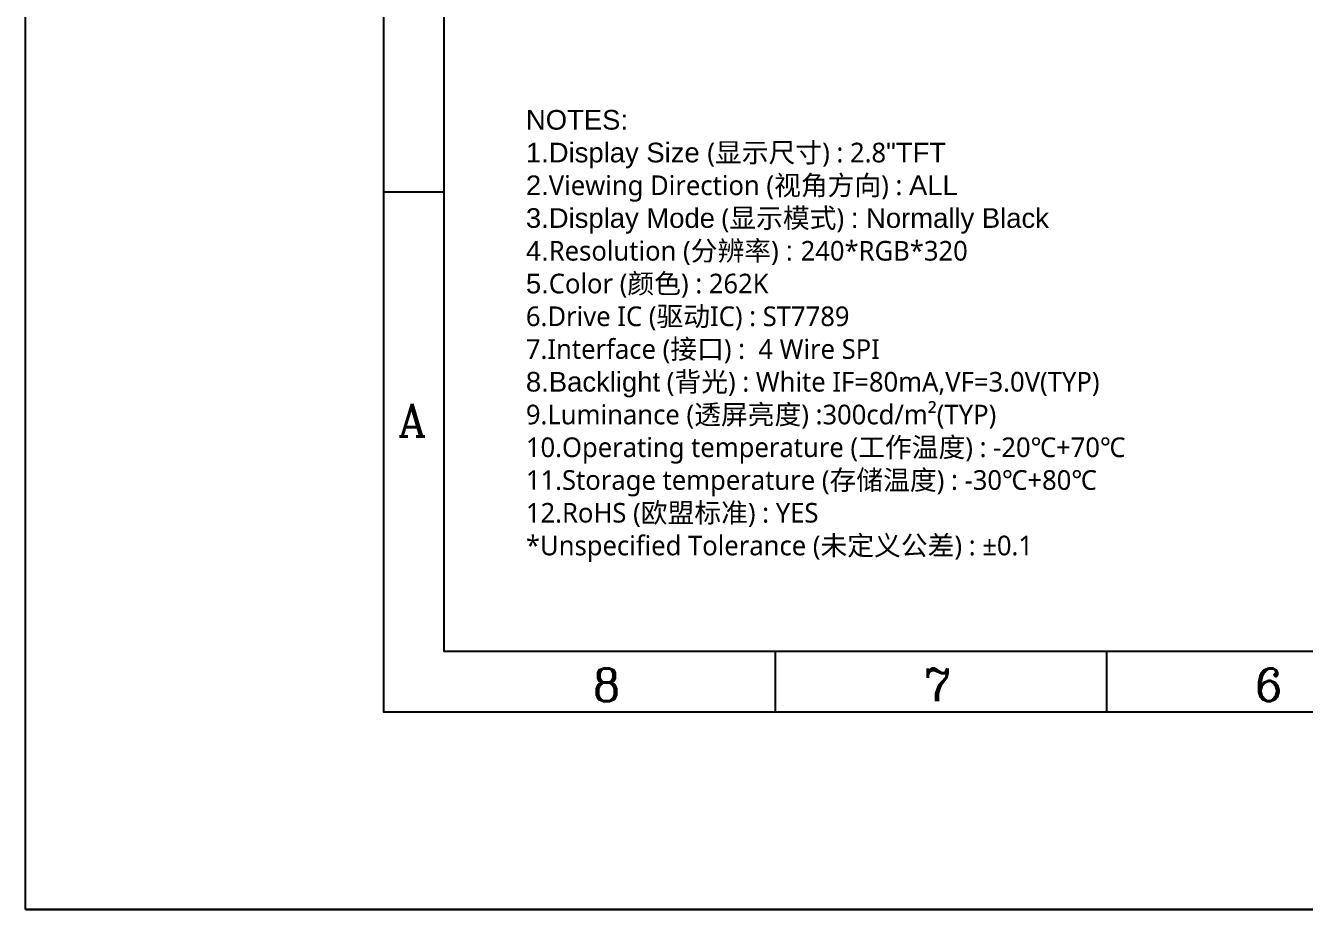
# Model space of a CAD drawing. Header units: millimetres. Extents: x 1948 to 2372, y 1088 to 1405.
# Drawn here: x 1948.4 to 2102.9, y 1088.1 to 1194.9 of the extents above; entities that cross this region are included whole.
import ezdxf

# ---------------------------------------------------------------- set-up
doc = ezdxf.new("R2010")
doc.units = ezdxf.units.MM
doc.layers.add('1-标准图框', color=40, linetype='Continuous')
doc.layers.add('5-PIN文字', color=7, linetype='Continuous')
doc.styles.add('ROMANC', font='romanc.shx', dxfattribs={"bigfont": 'gbcbig.shx'})
doc.styles.add('ZY样式1', font='')
doc.styles.get('ZY样式1').set_extended_font_data('Microsoft YaHei')

msp = doc.modelspace()

# ---------------------------------------------------------------- linework, layer by layer
at = {"layer": '1-标准图框', "color": 7}
for p, q in [((1998.965, 1174.806), (1991.638, 1174.806)), ((2038.984, 1111.959), (2038.984, 1119.286)), ((2079.003, 1111.959), (2079.003, 1119.286))]:
    msp.add_line(p, q, dxfattribs=at)
for points in [[(1991.638, 1348.691), (2326.444, 1348.691), (2326.444, 1111.959), (1991.638, 1111.959)], [(1998.965, 1341.363), (2319.116, 1341.363), (2319.116, 1119.286), (1998.965, 1119.286)]]:
    msp.add_lwpolyline(points, close=True, dxfattribs=at)
at = {"layer": '5-PIN文字'}
for p, q in [((1948.366, 1088.14), (1948.366, 1370.098)), ((2371.302, 1088.14), (1948.366, 1088.14)), ((1948.366, 1088.14), (2371.302, 1088.14)), ((1948.366, 1088.14), (2371.302, 1088.14))]:
    msp.add_line(p, q, dxfattribs=at)

# ---------------------------------------------------------------- texts
at = {"layer": '1-标准图框', "color": 7, "style": 'ROMANC'}
for s, p in [('A', (1993.382, 1145.269)), ('8', (2016.871, 1113.297)), ('7', (2056.89, 1113.297)), ('6', (2096.909, 1113.297))]:
    msp.add_text(s, height=3.946, dxfattribs=at).set_placement(p)
at = {"layer": '1-标准图框', "color": 7, "insert": (2008.825, 1184.717), "char_height": 2.373107, "width": 99.99104, "attachment_point": 1, "style": 'ZY样式1'}
msp.add_mtext('{\\fArial|b0|i0|c0|p34;\\C0;NOTES:\\P1.Display\\fArial|b0|i0|c134|p34; \\fArial|b0|i0|c0|p34;Size \\fMicrosoft YaHei|b0|i0|c134|p34;(显示尺寸) : 2.8\\fArial|b0|i0|c0|p34;"TFT\\P2.\\fMicrosoft YaHei|b0|i0|c134|p34;Viewing Direction (视角方向) : \\fArial|b0|i0|c0|p34;\\C7;ALL\\P3.Display Mode\\fMicrosoft YaHei|b0|i0|c134|p34;\\C0; (显示模式) \\fArial|b0|i0|c0|p34;\\C7;: \\C0;Normally\\fArial|b0|i0|c134|p34; \\fArial|b0|i0|c0|p34;Black\\C7;\\P4.\\fMicrosoft YaHei|b0|i0|c134|p34;\\C0;Resolution (分辨率) \\fArial|b0|i0|c0|p34;\\C7;: \\fMicrosoft YaHei|b0|i0|c134|p34;\\C0;240*RGB*320\\P\\fArial|b0|i0|c0|p34;\\C7;5.\\fMicrosoft YaHei|b0|i0|c134|p34;\\C0;Color (颜色) : 262K\\P6.Drive IC (驱动IC) : ST7789\\P7.Interface (接口) :  4 Wire SPI\\P\\fArial|b0|i0|c0|p34;\\C7;8\\fArial|b0|i0|c134|p34;.Backlight\\fMicrosoft YaHei|b0|i0|c134|p34;\\C0; (背光) : White IF=80mA,VF=3.0V(TYP)\\P9.Luminance (透屏亮度) :300cd/m²(TYP)\\P10.Operating temperature (工作温度) : -20℃+70℃\\P11.Storage temperature (存储温度) : -30℃+80℃\\P12.RoHS (欧盟标准) : YES\\P*Unspecified Tolerance (未定义公差) : %%P0.1}', dxfattribs=at)

doc.saveas('drawing.dxf')
